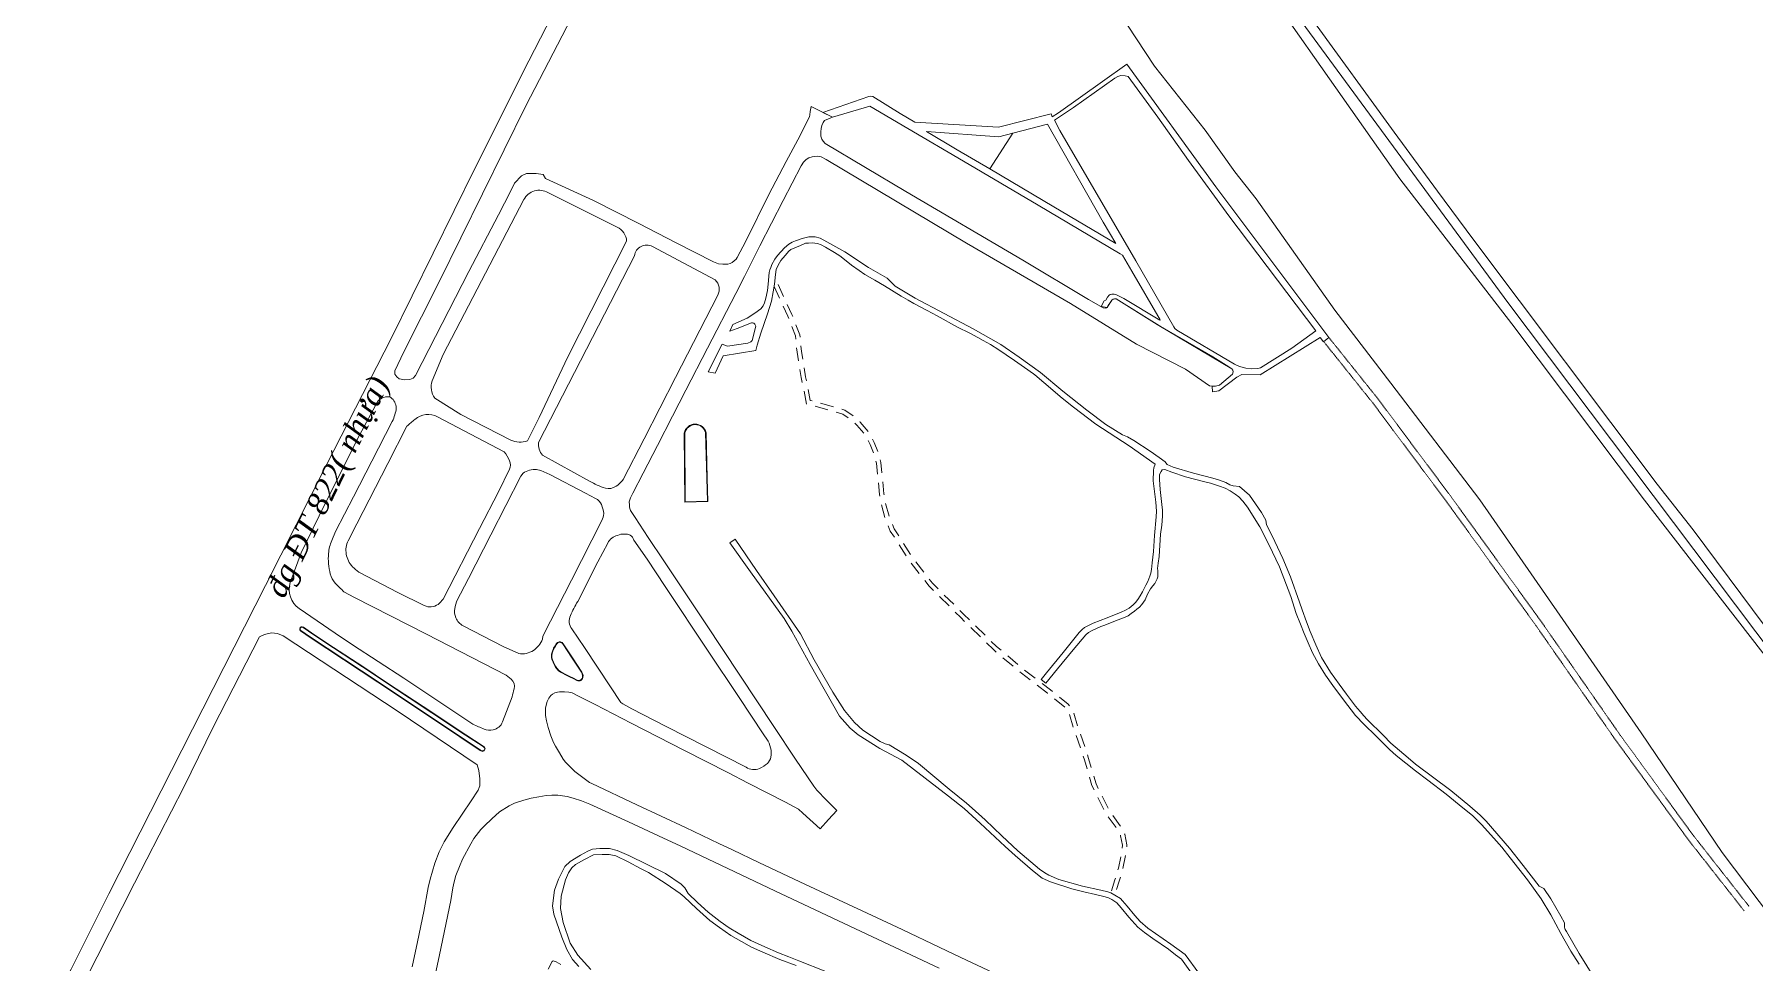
# Model space of a CAD drawing. Header units: metres. Extents: x 556238 to 587446, y 1177111 to 1219372.
# Drawn here: x 566529 to 567310, y 1213870 to 1214291 of the extents above; entities that cross this region are included whole.
import ezdxf

# ---------------------------------------------------------------- set-up
doc = ezdxf.new("R2010")
doc.units = ezdxf.units.M
doc.header["$MEASUREMENT"] = 0
doc.linetypes.add('Xr_Nen GT$0$HIDDEN', pattern=[0.375, 0.25, -0.125])
doc.linetypes.add('Xr_Nen GT$0$MON', pattern=[10, 6, -4])
for name, color, linetype, lineweight in [('Xr_Nen GT$0$BON HOA', 250, 'Continuous', 0), ('Xr_Nen GT$0$DUONG BT-NEN BT', 38, 'Continuous', 0), ('Xr_Nen GT$0$DUONG NHUA', 38, 'Continuous', 0), ('Xr_Nen GT$0$DUONG_DA', 38, 'Xr_Nen GT$0$MON', 0), ('Xr_Nen GT$1$SONG_HO', 250, 'Continuous', 0)]:
    doc.layers.add(name, color=color, linetype=linetype, lineweight=lineweight)
doc.styles.add('Xr_Nen GT$0$ROMANC', font='romanc.shx')
doc.linetypes.add('Xr_Nen GT$0$TAL_N_T', pattern='A,2,[130,ltypeshp.shx,S=1,R=0,X=0,Y=1],4,[130,ltypeshp.shx,S=2,R=0,X=0,Y=2],2', length=8)

msp = doc.modelspace()

# ---------------------------------------------------------------- linework, layer by layer
at = {"layer": 'Xr_Nen GT$0$BON HOA', "flags": 128}
msp.add_lwpolyline([(566731.27419, 1213966.04346), (566722.04049, 1213972.26405), (566684.74988, 1213997.03088), (566654.00482, 1214017.35494), (566649.65297, 1214020.35285, -1.063512219), (566650.91036, 1214021.95714), (566655.71602, 1214018.74856), (566664.64519, 1214012.82789), (566677.88268, 1214004.22759), (566689.15881, 1213996.63803), (566709.30175, 1213983.33672), (566724.62676, 1213973.12808), (566732.64718, 1213967.97895, -1.318524999), (566731.27419, 1213966.04346, 6.732129221)], format="xyb", dxfattribs=at)
for points in [[(566731.4119, 1213966.19185), (566722.15168, 1213972.43029), (566684.86035, 1213997.19761), (566654.11671, 1214017.52072), (566649.76643, 1214020.51756, -1.072006304), (566650.78722, 1214021.79888), (566655.60523, 1214018.58205), (566664.53545, 1214012.66069), (566677.77236, 1214004.06076), (566689.04787, 1213996.47162), (566709.19121, 1213983.17004), (566724.51729, 1213972.96069), (566732.55916, 1213967.79779, -1.352524302)], [(566770.57068, 1214000.09149), (566767.70099, 1214001.62869, -0.119057214), (566765.89632, 1214003.23973, -0.059530458), (566763.88501, 1214007.04618, -0.10676349), (566763.57305, 1214009.04971, -0.064292538), (566763.87017, 1214010.62288, -0.093414086), (566766.34242, 1214015.1337, -0.373281994), (566768.9227, 1214014.50779), (566773.21818, 1214008.05495), (566777.41362, 1214001.61577, -0.246804977), (566777.69761, 1213998.58812, -0.24186076), (566776.67711, 1213997.71845, -0.126326654), (566775.19139, 1213997.7484), (566773.45051, 1213998.66307), (566771.85976, 1213999.4578)], [(566770.66205, 1214000.26943), (566767.79543, 1214001.80499, -0.119057214), (566766.06082, 1214003.35349, -0.059530458), (566764.07168, 1214007.11798, -0.10676349), (566763.77271, 1214009.03806, -0.064292538), (566764.06032, 1214010.5609, -0.092636473), (566766.47023, 1214014.9741, -0.366530291), (566768.75798, 1214014.39432), (566773.05115, 1214007.94495), (566777.24605, 1214001.50659, -0.246804977), (566777.51266, 1213998.66424, -0.241860759), (566776.63129, 1213997.91313, -0.124418905), (566775.26522, 1213997.93553), (566773.54172, 1213998.84107), (566771.94857, 1213999.637)]]:
    msp.add_lwpolyline(points, format="xyb", close=True, dxfattribs=at)
at = {"layer": 'Xr_Nen GT$0$DUONG BT-NEN BT', "flags": 128}
for points in [[(566886.8798, 1214255.89266), (566907.71497, 1214263.06931), (566908.59213, 1214263.17317), (566909.55651, 1214263.09265), (566922.02863, 1214255.33646), (566928.70279, 1214251.46109), (566966.69777, 1214249.16146), (566990.56131, 1214255.29406), (566991.10021, 1214253.92448), (566993.95945, 1214255.62703), (567013.94411, 1214269.94253), (567025.00793, 1214277.82902), (567065.43957, 1214222.07237), (567116.7567, 1214153.60202), (567114.2551, 1214151.6937), (567112.85553, 1214153.62886), (567085.47173, 1214136.68388), (567077.17992, 1214136.73794), (567074.97879, 1214135.56362), (567066.74416, 1214129.34506), (567063.83646, 1214128.99187), (567063.78956, 1214131.57152), (567065.31842, 1214131.4327), (567066.99035, 1214131.98971), (567072.93467, 1214136.93905), (567073.24386, 1214138.0523), (567073.14112, 1214138.72484), (567072.65359, 1214139.37832), (567038.72502, 1214159.53357), (567020.15982, 1214171.17208), (567019.29429, 1214171.17208), (567018.7835, 1214170.97565), (567018.11473, 1214170.50382), (567017.47818, 1214169.63498), (567015.97863, 1214167.30764), (567013.29326, 1214167.62645), (567014.65941, 1214170.27549), (567015.48616, 1214170.55089), (567016.17529, 1214171.87341), (567016.91966, 1214172.81006), (567017.41591, 1214173.14069), (567018.10504, 1214173.33323), (567019.20803, 1214173.33323), (567019.98051, 1214173.19554), (567023.59188, 1214171.26738), (567039.88763, 1214161.42278), (567040.09311, 1214161.63944), (567027.29339, 1214183.68856), (567022.97544, 1214191.03205), (567021.97325, 1214191.59218), (566984.6325, 1214213.70237), (566950.83624, 1214233.68526), (566925.55665, 1214248.55349), (566908.15888, 1214258.77229), (566891.23991, 1214253.6627)], [(566992.15667, 1214252.28027), (567000.80225, 1214258.07641), (567019.5647, 1214271.4782), (567020.90613, 1214272.2511), (567022.24755, 1214272.57706), (567024.21703, 1214272.55295), (567025.64375, 1214272.22698), (567039.07056, 1214253.7366), (567052.96552, 1214234.05867), (567071.25499, 1214208.90824), (567110.82207, 1214156.70644), (567099.92302, 1214148.79193), (567085.69659, 1214139.8871), (567084.49765, 1214139.48801), (567081.59963, 1214139.38804), (567078.9827, 1214139.70739), (567076.14478, 1214140.38654), (567073.94655, 1214141.50446), (567047.69676, 1214156.9546), (567046.76823, 1214157.69094), (567046.2555, 1214158.52296), (567029.10101, 1214188.40412), (566994.48865, 1214247.7238)], [(566933.89207, 1214247.16018), (566966.8102, 1214244.84499), (566973.16451, 1214246.46119), (566962.79176, 1214230.1938), (566947.9518, 1214238.9096)], [(566973.16451, 1214246.46119), (566988.87775, 1214250.56333), (567014.24457, 1214206.00959), (567019.93786, 1214196.34741), (566991.81163, 1214212.96915), (566962.79176, 1214230.1938)]]:
    msp.add_lwpolyline(points, close=True, dxfattribs=at)
for points in [[(567230.37737, 1213868.95479), (567226.70095, 1213874.80389), (567222.14175, 1213882.84487), (567217.64163, 1213891.31268), (567213.18432, 1213898.58073), (567206.92477, 1213907.24483), (567199.08331, 1213917.20302), (567195.27132, 1213922.04298), (567191.73062, 1213926.22605), (567186.11553, 1213932.35335), (567184.84259, 1213933.65647), (567181.92537, 1213936.41546), (567177.64973, 1213939.95333), (567169.98494, 1213946.10624), (567161.62859, 1213952.54946), (567156.12824, 1213956.73254), (567151.71232, 1213960.18827), (567147.31937, 1213963.79792), (567144.34222, 1213966.43749), (567141.19539, 1213969.43122), (567138.05056, 1213972.64333), (567132.80465, 1213977.83496), (567128.89106, 1213981.95483), (567123.42124, 1213988.93786), (567118.48501, 1213995.48275), (567115.28181, 1214000.22515), (567112.0094, 1214005.37208), (567109.33764, 1214010.33859), (567107.32276, 1214014.84243), (567105.52423, 1214019.20417), (567103.82473, 1214023.33748), (567101.94385, 1214028.26523), (567099.48416, 1214035.88393), (567094.3156, 1214049.46094), (567089.52892, 1214059.64433), (567085.34404, 1214067.65566), (567079.77234, 1214076.56352), (567077.71379, 1214079.25058), (567075.90255, 1214081.23906), (567074.13598, 1214082.4679), (567071.83298, 1214083.94248), (567069.61917, 1214085.10423), (567067.00306, 1214086.13202), (567063.01212, 1214087.39821), (567059.72501, 1214088.26958), (567055.70025, 1214089.27498), (567051.67534, 1214090.28037), (567045.47815, 1214092.42058), (567042.16592, 1214093.72473), (567041.07436, 1214093.44102), (567040.55262, 1214092.7837), (567039.87205, 1214091.40101), (567039.7586, 1214089.1797), (567040.05343, 1214084.60105), (567040.90068, 1214077.69136), (567041.10561, 1214075.14223), (567041.10561, 1214072.47932), (567040.86772, 1214068.31702), (567040.25023, 1214064.24903), (567039.60077, 1214054.10881), (567039.21032, 1214051.14847), (567038.94617, 1214048.71906), (567038.975, 1214047.76651), (567039.105, 1214047.04482), (567039.105, 1214045.94789), (567038.975, 1214044.85096), (567038.76179, 1214044.01277), (567038.15258, 1214042.76639), (567037.64497, 1214041.9114), (567036.77474, 1214040.79545), (567035.69802, 1214039.49512), (567034.36999, 1214036.95759), (567033.32152, 1214034.37344), (567031.80711, 1214032.27824), (567030.66546, 1214031.11421), (567029.52366, 1214030.18295), (567028.42867, 1214029.2285), (567026.97948, 1214028.21047), (567025.55812, 1214027.22945), (567023.49187, 1214026.24842), (567020.95668, 1214025.41375), (567017.49018, 1214023.96471), (567014.98325, 1214022.97935), (567013.11222, 1214022.27938), (567008.88696, 1214020.38706), (567007.51454, 1214019.59945), (567006.32751, 1214018.51529), (567000.62422, 1214011.73463), (566993.45506, 1214003.02583), (566988.14251, 1213996.54613), (566985.99762, 1213998.20379), (566988.45004, 1214001.23004), (566996.09927, 1214010.53795), (567003.34978, 1214019.58271), (567004.61188, 1214020.90455), (567005.75226, 1214021.86179), (567006.65302, 1214022.38038), (567009.71637, 1214023.80051), (567016.03529, 1214026.30494), (567022.41785, 1214028.81898), (567024.34069, 1214029.76514), (567025.96412, 1214030.66308), (567027.79548, 1214032.18428), (567028.84338, 1214033.22161), (567029.97775, 1214034.52598), (567031.00439, 1214036.18884), (567032.10865, 1214038.11581), (567033.57925, 1214041.0964), (567034.4382, 1214042.7349), (567035.36993, 1214045.13877), (567035.8246, 1214046.59596), (567036.12257, 1214048.14718), (567036.53028, 1214051.22011), (567037.04874, 1214056.42239), (567037.55663, 1214063.60632), (567038.35222, 1214072.18498), (567038.36706, 1214074.68691), (567038.07623, 1214078.75423), (567037.60815, 1214083.67545), (567036.97995, 1214088.43892), (567037.11781, 1214093.16363), (567037.26365, 1214094.36186), (567037.87944, 1214096.04594), (567026.0105, 1214104.40733), (567010.86758, 1214114.29982), (567000.66475, 1214122.0314), (566995.63376, 1214125.99046), (566987.28855, 1214133.20338), (566983.13621, 1214136.59187), (566982.54426, 1214137.11054), (566978.47454, 1214139.98191), (566973.9533, 1214143.13331), (566970.18184, 1214145.73257), (566966.76901, 1214148.01768), (566963.0689, 1214150.37038), (566959.75011, 1214152.24303), (566957.30169, 1214153.64341), (566953.6374, 1214155.54997), (566947.99748, 1214158.33385), (566938.78675, 1214163.50155), (566934.31046, 1214165.87334), (566928.20646, 1214169.09227), (566925.5758, 1214170.56627), (566922.47678, 1214172.41345), (566914.93957, 1214177.12782), (566910.46242, 1214179.68774), (566906.02452, 1214182.2658), (566903.31323, 1214184.05029), (566899.82976, 1214186.50128), (566896.67337, 1214188.97929), (566894.61254, 1214190.69889), (566892.17439, 1214192.26494), (566888.15162, 1214194.70103), (566886.10364, 1214195.6632), (566884.38987, 1214196.29218), (566882.09928, 1214196.67659), (566880.29818, 1214196.53684), (566879.05663, 1214196.397), (566876.67856, 1214195.38368), (566874.16049, 1214194.38775), (566872.34198, 1214193.60153), (566871.38028, 1214192.81532), (566869.70547, 1214190.82705), (566867.80918, 1214188.63407), (566866.52739, 1214186.49372), (566865.7121, 1214184.44344), (566865.34192, 1214182.17096), (566864.84273, 1214177.76775), (566864.24094, 1214174.35386), (566863.48345, 1214170.10031), (566861.69562, 1214164.37233), (566858.71019, 1214155.63747), (566857.02881, 1214150.14217), (566856.44885, 1214147.69133), (566841.54683, 1214145.34214), (566837.91907, 1214137.40239), (566834.72329, 1214138.06404), (566841.14368, 1214150.52034), (566843.59096, 1214149.6285), (566852.86163, 1214151.00935), (566854.12844, 1214151.61346), (566854.73309, 1214152.21756), (566856.3775, 1214158.7841), (566855.95794, 1214159.60005), (566855.47017, 1214160.11005), (566854.90305, 1214160.32541), (566854.44939, 1214160.23476), (566847.93881, 1214157.62808), (566844.64799, 1214156.48902), (566846.01641, 1214159.55578), (566852.54568, 1214162.46819), (566855.96008, 1214164.64223), (566858.77198, 1214166.69553), (566859.71042, 1214167.98492), (566860.41439, 1214169.30367), (566860.94227, 1214171.44292), (566861.67735, 1214174.95011), (566862.07422, 1214177.86823), (566862.55414, 1214183.16718), (566862.83199, 1214184.42567), (566863.18391, 1214185.40663), (566863.75816, 1214186.70211), (566865.13186, 1214189.22783), (566866.31718, 1214190.79703), (566869.3821, 1214194.30539), (566871.44835, 1214196.04812), (566873.00428, 1214196.87801), (566874.41965, 1214197.46244), (566877.47672, 1214198.62037), (566880.50924, 1214199.281), (566883.32927, 1214199.3409), (566885.6093, 1214198.74141), (566888.66936, 1214197.09272), (566896.9241, 1214192.45953), (566907.55805, 1214185.44641), (566916.11619, 1214180.53466), (566919.78461, 1214177.00678), (566928.87775, 1214171.52506), (566955.18063, 1214157.55218), (566967.75254, 1214150.47212), (566976.03811, 1214144.72182), (566985.81881, 1214137.75531), (566995.84411, 1214129.19265), (567006.74906, 1214120.53957), (567015.497, 1214114.16285), (567022.99453, 1214109.38212), (567025.30781, 1214108.41387), (567028.12114, 1214106.78976), (567035.56088, 1214102.01094), (567039.68082, 1214099.11234), (567042.41166, 1214097.19917), (567042.72562, 1214096.60329), (567043.2906, 1214095.94472), (567046.02144, 1214094.78429), (567055.18079, 1214092.00505), (567063.97439, 1214089.70614), (567067.00021, 1214088.82436), (567069.86833, 1214087.75363), (567071.82242, 1214086.74588), (567073.24078, 1214086.17899), (567076.07737, 1214085.95857), (567080.62786, 1214081.93022), (567086.14177, 1214074.07356), (567088.11198, 1214070.70774), (567088.36629, 1214068.48511), (567090.94029, 1214063.46818), (567095.88038, 1214053.25315), (567099.3453, 1214044.9281), (567103.46654, 1214033.36372), (567104.57266, 1214029.96774), (567106.56328, 1214024.40674), (567108.27975, 1214020.02827), (567110.84434, 1214014.04058), (567113.41763, 1214008.30834), (567117.54586, 1214001.52027), (567121.37497, 1213996.14484), (567124.72787, 1213991.58939), (567128.80643, 1213986.13189), (567130.88753, 1213983.68274), (567132.55377, 1213981.73008), (567134.07603, 1213980.10633), (567141.57228, 1213972.7684), (567144.95971, 1213969.3424), (567152.71869, 1213962.62671), (567156.16178, 1213959.74609), (567172.09044, 1213947.7556), (567180.71964, 1213940.76465), (567185.46764, 1213936.68837), (567188.24886, 1213933.90934), (567198.8213, 1213921.69505), (567204.97639, 1213913.80674), (567212.24945, 1213904.34278), (567213.49856, 1213903.75042), (567214.36651, 1213903.28504), (567217.52119, 1213898.56759), (567222.11407, 1213890.7248), (567223.7532, 1213887.73342), (567223.7532, 1213886.62225), (567223.80685, 1213885.69847), (567223.86051, 1213885.20315), (567224.12837, 1213884.70776), (567224.62414, 1213883.79741), (567230.42731, 1213873.77595), (567240.09157, 1213858.24628)], [(567055.08261, 1213863.84052), (567049.83043, 1213871.19313), (567047.13484, 1213873.23578), (567043.82418, 1213875.69412), (567036.8167, 1213880.63625), (567033.03054, 1213883.29174), (567029.95421, 1213885.80175), (567025.85067, 1213890.25862), (567022.37832, 1213894.48816), (567020.49502, 1213896.7729), (567018.14878, 1213898.33014), (567016.61882, 1213899.09448), (567015.06559, 1213899.59252), (567010.78439, 1213900.54176), (567005.40733, 1213901.75122), (566999.91583, 1213903.1919), (566990.34433, 1213906.28656), (566986.56445, 1213908.0549), (566982.06819, 1213911.46175), (566974.17335, 1213918.33342), (566969.70663, 1213922.43473), (566958.41437, 1213933.00304), (566951.13532, 1213939.69179), (566943.88324, 1213945.298), (566922.80957, 1213961.55965), (566912.73146, 1213966.96151), (566902.94305, 1213973.15171), (566899.26478, 1213976.20931), (566894.50465, 1213981.55229), (566881.16954, 1214005.03678), (566872.78694, 1214020.23218), (566869.37068, 1214025.90812), (566854.01641, 1214047.09187), (566844.59604, 1214060.37843), (566847.04561, 1214061.99953), (566856.71657, 1214047.75925), (566864.80834, 1214036.25256), (566876.77617, 1214019.05098), (566882.94996, 1214007.22602), (566891.38493, 1213992.42691), (566896.70405, 1213984.14282), (566901.1909, 1213978.69641), (566905.04655, 1213975.23327), (566912.86275, 1213970.15695), (566915.12808, 1213968.9635), (566917.04321, 1213968.552), (566924.77664, 1213963.92711), (566930.30739, 1213960.12221), (566944.26313, 1213948.41175), (566952.07362, 1213942.11724), (566954.75408, 1213939.81805), (566960.54242, 1213934.46485), (566968.16682, 1213927.2211), (566975.48455, 1213920.41732), (566985.27338, 1213912.13867), (566987.73779, 1213910.39007), (566989.56444, 1213909.40632), (566994.00933, 1213907.40235), (567004.87475, 1213904.38388), (567013.21397, 1213902.59124), (567016.33483, 1213901.85406), (567017.67927, 1213901.36057), (567019.58626, 1213900.27766), (567022.06951, 1213898.81085), (567023.06517, 1213897.75539), (567025.04894, 1213895.25023), (567028.59778, 1213891.064), (567030.97699, 1213888.34119), (567034.56721, 1213885.34056), (567044.95656, 1213878.00799), (567051.51665, 1213873.3475), (567057.64363, 1213864.83755)], [(566775.97428, 1213867.87907), (566773.22717, 1213871.08853), (566770.56455, 1213875.56485), (566768.28224, 1213881.13913), (566764.65049, 1213891.57701), (566764.09878, 1213895.39336), (566765.03237, 1213902.5171), (566766.7714, 1213907.49227), (566769.63881, 1213913.3446), (566772.07282, 1213915.58955), (566776.75318, 1213918.50555), (566780.11763, 1213920.22009), (566782.30462, 1213921.1446), (566785.56833, 1213921.53121), (566789.94215, 1213921.54802), (566793.3938, 1213920.56802), (566798.69679, 1213918.22442), (566815.40677, 1213910.05138), (566822.45264, 1213905.31808), (566824.19709, 1213903.66057), (566825.63158, 1213901.03393), (566829.91721, 1213896.97145), (566834.82975, 1213892.62175), (566840.18126, 1213888.34956), (566844.29151, 1213885.45544), (566848.3725, 1213882.94227), (566854.23647, 1213879.6859), (566860.56737, 1213876.75706), (566866.75843, 1213874.1128), (566871.42908, 1213872.29498), (566875.9773, 1213870.4947), (566888.23354, 1213865.64432)], [(566781.51659, 1213866.47972), (566775.63849, 1213872.97777), (566772.13675, 1213878.41369), (566768.88503, 1213887.7859), (566767.75265, 1213894.28733), (566767.94217, 1213899.84253), (566769.90082, 1213907.22846), (566771.32147, 1213910.35909), (566772.82845, 1213912.73653), (566774.45431, 1213914.16289), (566778.61821, 1213916.42142), (566782.73559, 1213918.63195), (566786.64334, 1213918.75629), (566789.75463, 1213918.78118), (566792.81627, 1213918.0848), (566798.39168, 1213915.34916), (566804.06671, 1213912.36475), (566807.7123, 1213910.51977), (566815.75883, 1213905.38913), (566822.09916, 1213901.10322), (566823.82605, 1213899.49563), (566829.40875, 1213894.14361), (566835.56983, 1213888.74131), (566839.85689, 1213885.54499), (566845.00804, 1213881.88659), (566849.95726, 1213879.16166), (566854.45196, 1213876.71434), (566859.57799, 1213874.36795), (566867.34281, 1213871.08677), (566874.74374, 1213868.29387)]]:
    msp.add_lwpolyline(points, dxfattribs=at)
at = {"layer": 'Xr_Nen GT$0$DUONG NHUA', "flags": 128}
for points in [[(567482.42393, 1213797.47506), (567282.20611, 1214066.18579), (567265.89001, 1214087.05749), (567182.15487, 1214198.43194), (567166.07429, 1214220.09209), (567146.45891, 1214246.8276), (567108.99894, 1214298.38565), (567072.08562, 1214349.22992), (567052.22696, 1214375.41737), (567028.76469, 1214407.604), (567017.79682, 1214422.81842), (566989.53392, 1214460.65221), (566967.66798, 1214490.25565), (566947.78606, 1214515.17542), (566935.5262, 1214529.54032), (566929.75634, 1214537.20432), (566926.34657, 1214542.97946), (566925.1108, 1214546.12472), (566924.15513, 1214549.50259), (566923.15004, 1214554.43792), (566922.62568, 1214563.12026), (566921.87646, 1214577.1168), (566921.17571, 1214592.23009), (566937.97643, 1214627.06721)], [(566782.13601, 1214335.37808), (566753.37202, 1214279.22623), (566728.8872, 1214230.6349), (566690.77591, 1214153.0979), (566661.59418, 1214096.03623), (566633.74999, 1214040.9809), (566562.49473, 1213900.93267), (566545.42165, 1213866.59422), (566490.10061, 1213757.65282)], [(566966.62023, 1213863.95152), (566952.13017, 1213870.71698), (566940.00891, 1213876.489), (566922.94844, 1213884.69718), (566904.66575, 1213893.19009), (566879.04111, 1213905.13011), (566857.76059, 1213915.1622), (566845.86516, 1213920.80081), (566839.55641, 1213923.73252), (566824.4945, 1213930.96826), (566802.42792, 1213941.26797), (566781.86947, 1213950.94492), (566780.91284, 1213951.45993), (566779.10522, 1213952.7735), (566774.18053, 1213956.49912), (566769.98956, 1213960.72107), (566768.96992, 1213962.10115), (566767.31738, 1213964.91423), (566765.47389, 1213967.92374), (566764.5822, 1213969.6823), (566763.28633, 1213972.72371), (566762.07866, 1213976.4466), (566761.29261, 1213979.44795), (566760.93981, 1213981.86115), (566760.88069, 1213985.15695), (566761.28098, 1213987.19402), (566761.61924, 1213988.33061), (566762.33163, 1213989.71731), (566763.25725, 1213990.92936), (566764.05202, 1213991.65441), (566765.09492, 1213992.19548), (566766.26479, 1213992.5405), (566767.18265, 1213992.67392), (566769.52917, 1213992.70504), (566771.4405, 1213992.51288), (566772.99322, 1213992.15892), (566776.14517, 1213990.53688), (566783.41831, 1213986.88051), (566799.80226, 1213978.45022), (566824.04671, 1213966.02359), (566843.66597, 1213955.94016), (566852.94833, 1213951.14602), (566869.89541, 1213942.48896), (566875.84748, 1213939.37949), (566877.82666, 1213937.55752), (566885.69007, 1213930.44314), (566889.51855, 1213934.62425), (566893.16287, 1213938.80458), (566888.5183, 1213943.40928), (566884.21005, 1213947.9218), (566882.71742, 1213949.78305), (566874.46439, 1213962.1206), (566864.6189, 1213976.93827), (566833.72162, 1214023.54192), (566814.63738, 1214052.14725), (566807.58425, 1214062.71768), (566801.5527, 1214071.86835), (566799.52118, 1214074.96188), (566799.15384, 1214075.96661), (566799.04335, 1214076.72472), (566798.97454, 1214077.53768), (566798.96097, 1214078.94344), (566799.14028, 1214079.81164), (566799.43008, 1214080.74868), (566800.60576, 1214082.88494), (566805.21641, 1214091.98037), (566811.74906, 1214104.54509), (566818.61609, 1214117.82669), (566824.71064, 1214129.71225), (566834.44757, 1214148.73864), (566847.28219, 1214173.67553), (566851.22988, 1214181.37727), (566858.28591, 1214195.27928), (566868.82053, 1214215.87636), (566877.03189, 1214231.58128), (566878.068, 1214233.33246), (566879.36775, 1214234.51417), (566880.49303, 1214235.24389), (566882.02636, 1214235.74022), (566883.06247, 1214235.87286), (566884.54346, 1214235.9316), (566885.4526, 1214235.90242), (566886.18535, 1214235.7266), (566888.40005, 1214234.46632), (566952.16118, 1214196.49833), (566999.37844, 1214169.01365), (567029.32878, 1214150.65708), (567051.57273, 1214139.16594), (567062.5939, 1214131.68008), (567065.31842, 1214131.4327), (567066.99035, 1214131.98971), (567072.93467, 1214136.93905), (567073.24386, 1214138.0523), (567073.14112, 1214138.72484), (567072.65359, 1214139.37832), (567071.31508, 1214140.3212), (567063.96537, 1214144.88233), (567041.01776, 1214158.09625), (567020.15982, 1214171.17208), (567019.29429, 1214171.17208), (567018.7835, 1214170.97565), (567018.11473, 1214170.50382), (567017.64174, 1214169.87484), (567016.46218, 1214168.14507), (567015.87192, 1214167.12284), (567015.40378, 1214166.96141), (567014.16703, 1214167.13451), (567007.53456, 1214170.86868), (566977.76838, 1214188.76626), (566924.64363, 1214219.87348), (566887.93966, 1214241.75963), (566886.98012, 1214242.81959), (566886.47515, 1214243.67767), (566886.02058, 1214245.1165), (566885.96921, 1214247.0851), (566886.09812, 1214248.56399), (566886.3569, 1214249.88651), (566887.02374, 1214251.27866), (566887.70026, 1214252.14608), (566889.47493, 1214252.94737), (566891.23991, 1214253.6627), (566881.54756, 1214258.61981), (566881.18991, 1214256.21788), (566881.0106, 1214254.81251), (566880.83226, 1214253.79067), (566875.43944, 1214243.3556), (566870.16001, 1214233.56429), (566862.40322, 1214218.52957), (566851.87636, 1214197.4136), (566848.00136, 1214189.94836), (566847.46149, 1214189.16341), (566846.59306, 1214188.37767), (566845.64321, 1214187.72303), (566844.82421, 1214187.24809), (566843.67663, 1214186.91279), (566841.39021, 1214186.92913), (566839.41587, 1214187.14306), (566837.12945, 1214187.91557), (566820.27251, 1214196.60258), (566803.30799, 1214205.33782), (566782.62742, 1214215.9207), (566760.82932, 1214225.85983), (566759.82131, 1214227.58766), (566756.62865, 1214228.05482), (566752.24577, 1214228.09761), (566749.96904, 1214227.02442), (566746.78995, 1214223.67573), (566744.94161, 1214219.98395), (566739.60888, 1214209.30616), (566726.05316, 1214183.5567), (566701.8533, 1214136.2774), (566700.83851, 1214135.18204), (566699.19371, 1214134.5519), (566696.94606, 1214134.3329), (566694.39697, 1214134.88058), (566693.38218, 1214135.75734), (566692.50502, 1214136.98961), (566692.43136, 1214138.51284), (566696.51572, 1214147.11895), (566712.51004, 1214178.87304), (566751.98698, 1214258.89287), (566774.70876, 1214302.56364)], [(567099.1864, 1214304.11721), (567197.99314, 1214169.4707), (567404.88996, 1213894.8767)], [(566551.65092, 1213861.27575), (566574.11198, 1213905.70346), (566596.61762, 1213949.32289), (566609.91553, 1213976.54385), (566630.95568, 1214017.64582), (566633.20528, 1214018.75868), (566636.36401, 1214019.38999), (566639.12827, 1214019.17294), (566641.77429, 1214018.06825), (566693.57021, 1213983.95696), (566729.79344, 1213959.41799), (566730.56301, 1213956.85542), (566731.01177, 1213953.13408), (566731.07671, 1213949.9577), (566730.72972, 1213949.11868), (566730.27224, 1213947.96342), (566727.17263, 1213943.06465), (566718.94091, 1213931.01999), (566714.79259, 1213924.56454), (566712.55462, 1213919.94934), (566710.60452, 1213914.8413), (566708.46736, 1213907.60789), (566707.62509, 1213903.72902), (566705.56837, 1213892.83224), (566702.7353, 1213879.09514), (566700.30155, 1213867.75454)], [(566709.10511, 1213856.23578), (566712.53136, 1213872.34135), (566714.26435, 1213880.41494), (566717.8166, 1213897.86092), (566718.86725, 1213903.631), (566719.38191, 1213906.39895), (566720.21546, 1213909.2696), (566721.81663, 1213913.34529), (566723.24238, 1213916.63176), (566726.91287, 1213923.56643), (566728.35703, 1213925.99481), (566731.49251, 1213930.1129), (566733.15184, 1213931.77889), (566736.54125, 1213934.98872), (566740.06442, 1213938.06591), (566744.39012, 1213940.88288), (566746.87136, 1213942.12216), (566750.99546, 1213943.50069), (566754.41007, 1213944.32221), (566757.79852, 1213944.96246), (566761.14238, 1213945.54943), (566763.81456, 1213945.66145), (566766.52939, 1213945.64745), (566770.68547, 1213945.10211), (566773.48268, 1213944.32104), (566777.22005, 1213943.15567), (566781.04175, 1213941.55503), (566798.5723, 1213933.63119), (566812.20557, 1213927.22631), (566822.40677, 1213922.49052), (566865.14034, 1213902.19684), (566906.85041, 1213882.63444), (566939.72008, 1213867.1773)], [(566767.80393, 1213868.74565), (566765.77435, 1213869.96237), (566764.82063, 1213870.36807), (566764.31372, 1213870.44898), (566763.90761, 1213870.10434), (566762.04086, 1213866.61639)]]:
    msp.add_lwpolyline(points, dxfattribs=at)
for points in [[(566714.45238, 1214145.9209), (566751.08947, 1214216.2914, -0.430330562), (566762.01663, 1214219.41021), (566793.49739, 1214203.74924, -0.266747975), (566797.75233, 1214197.3642), (566771.10709, 1214144.88428), (566758.04079, 1214117.33112), (566752.68774, 1214106.68679, -0.199213704), (566745.13352, 1214107.04621), (566722.4951, 1214118.57314), (566710.56672, 1214126.1045, -0.243553173), (566709.41139, 1214133.90736)], [(566665.31905, 1214019.26135), (566648.98011, 1214030.51936, -0.329016784), (566644.91881, 1214042.30894), (566649.97064, 1214055.79069), (566660.81251, 1214078.14682), (566676.3513, 1214109.20229), (566684.71349, 1214124.71824, -0.288083187), (566690.63298, 1214126.42779, -0.212671494), (566693.09096, 1214121.57477, -0.085707467), (566691.28558, 1214115.5241), (566681.95169, 1214097.45983), (566673.67098, 1214081.16448), (566665.51271, 1214065.44212), (566663.78238, 1214061.34838, 0.077928312), (566662.3282, 1214055.51623, 0.087978056), (566663.13478, 1214046.23533, 0.115838478), (566665.37028, 1214042.07273, 0.033948262), (566669.3481, 1214038.14209), (566674.18529, 1214035.56873), (566706.8519, 1214018.81206), (566743.06778, 1214000.23778), (566745.299, 1213998.40058, -0.302084567), (566746.63588, 1213994.00434, 0.028024745), (566745.76794, 1213990.38705), (566741.37185, 1213979.01292, -0.25379189), (566737.13131, 1213975.40555, -0.147818619), (566733.00908, 1213975.75971, -0.009557866), (566727.92829, 1213977.89786), (566696.57615, 1213998.79585), (566673.21945, 1214014.00755)], [(566739.55077, 1214083.51), (566744.52995, 1214093.76957, 0.226522559), (566744.55407, 1214097.59217, 0.048088159), (566742.13362, 1214101.67329), (566711.84037, 1214117.59905, 0.307698293), (566701.57974, 1214116.43466, 0.00082525), (566697.95256, 1214113.30653), (566689.23759, 1214096.3833), (566675.10932, 1214068.93756), (566671.27778, 1214061.30793, 0.15961027), (566670.36817, 1214055.24215, 0.148354368), (566673.23929, 1214049.47996, 0.04907492), (566676.06959, 1214047.01803), (566693.75041, 1214037.81471), (566705.84097, 1214031.85492, 0.278372136), (566712.06442, 1214032.38533, 0.088147704), (566714.36499, 1214034.77246), (566730.89873, 1214066.83912)], [(566741.67553, 1214013.21913), (566723.50551, 1214022.66959, -0.172004625), (566720.14034, 1214026.27815, -0.152233277), (566719.69153, 1214030.42966, -0.017293423), (566720.44973, 1214033.68192), (566725.94209, 1214044.16721), (566736.02519, 1214064.00563), (566749.75631, 1214090.58235), (566750.70003, 1214091.99682, -0.159654093), (566756.83414, 1214093.64692), (566758.81877, 1214093.21707), (566762.84353, 1214091.37275), (566779.06032, 1214082.90648), (566783.67332, 1214080.52478, -0.175219079), (566786.29542, 1214077.69473, -0.065977131), (566787.40425, 1214073.66624, -0.105877796), (566786.40873, 1214070.41971), (566772.64479, 1214043.41145), (566763.12524, 1214024.69705), (566759.61622, 1214017.98106), (566759.55799, 1214016.55632, -0.162554155), (566755.37297, 1214011.42311, -0.185894619), (566748.7224, 1214010.0253)], [(566795.1745, 1213987.85972), (566790.37926, 1213994.89009), (566778.53573, 1214012.78437), (566772.77693, 1214021.23604, -0.257499242), (566772.20325, 1214027.31643, -0.033332632), (566775.50421, 1214033.70966), (566784.68525, 1214051.71243), (566789.16169, 1214060.25328, -0.211337554), (566793.60428, 1214063.69819, -0.155850575), (566796.65009, 1214064.26768, -0.377315377), (566801.05474, 1214061.58708), (566807.01361, 1214052.84144), (566815.18814, 1214040.57047), (566834.84716, 1214011.1237), (566848.51692, 1213990.49282), (566860.07304, 1213973.09571), (566861.40407, 1213971.19597, -0.197449085), (566863.2554, 1213962.96612, -0.167764854), (566861.69918, 1213960.12456, -0.083743905), (566858.10411, 1213957.81912, -0.250663551), (566852.02009, 1213958.35643), (566833.86249, 1213967.64181), (566815.66778, 1213976.96403), (566800.04066, 1213984.98461), (566795.96324, 1213987.161)]]:
    msp.add_lwpolyline(points, format="xyb", close=True, dxfattribs=at)
msp.add_lwpolyline([(566805.75531, 1214107.61567), (566819.99434, 1214135.3952), (566839.14546, 1214172.86724, 0.329004862), (566838.00079, 1214179.81747), (566809.44228, 1214194.91559, 0.518926797), (566801.30845, 1214190.77338), (566757.7045, 1214105.89056, 0.189934588), (566759.53442, 1214100.1022), (566780.92544, 1214088.37145, 0.062422245), (566788.09293, 1214085.22813, 0.228353373), (566792.91585, 1214086.00842, 0.062849033), (566795.80998, 1214088.62429), (566796.21706, 1214089.13385), (566805.77184, 1214107.64793)], format="xyb", dxfattribs=at)
at = {"layer": 'Xr_Nen GT$0$DUONG_DA', "flags": 128}
for points in [[(566864.71187, 1214176.8555), (566870.97185, 1214163.30314), (566874.4823, 1214154.369), (566875.15131, 1214147.0158), (566877.09155, 1214135.45112), (566879.46933, 1214123.33306), (566883.2906, 1214122.49392), (566892.10889, 1214119.97642), (566895.97225, 1214118.80161), (566899.77025, 1214116.24976), (566902.38507, 1214113.82189), (566906.0034, 1214109.57312), (566908.39246, 1214105.04857), (566910.46285, 1214099.89797), (566911.1848, 1214096.54618), (566911.94857, 1214089.50906), (566912.64327, 1214082.32381), (566913.28231, 1214078.35918), (566915.13779, 1214071.68121), (566917.52841, 1214065.70953), (566920.00452, 1214061.82792), (566926.13764, 1214052.24452), (566935.1657, 1214040.61407), (566949.56669, 1214026.36197), (566964.36753, 1214011.81149), (566977.11768, 1214001.09564), (566988.98605, 1213992.02959), (566996.90171, 1213985.63173), (566998.63746, 1213983.55068), (567000.72027, 1213976.26678), (567003.98326, 1213967.17937), (567005.69332, 1213961.75586), (567009.10929, 1213950.12335), (567015.31376, 1213937.51562), (567020.30565, 1213930.66898), (567022.1263, 1213927.28423), (567023.00324, 1213923.03457), (567022.74009, 1213920.05552), (567021.14234, 1213912.48938), (567019.51662, 1213907.17737), (567017.67927, 1213901.36057)], [(566866.52753, 1214177.69417), (566872.81198, 1214164.08885), (566876.4482, 1214154.83462), (566877.13624, 1214147.27223), (566879.05943, 1214135.8092), (566881.17937, 1214125.00519), (566883.78007, 1214124.43408), (566892.67438, 1214121.89489), (566896.8398, 1214120.62822), (566901.01601, 1214117.82226), (566903.83177, 1214115.20781), (566907.66903, 1214110.70197), (566910.20947, 1214105.89072), (566912.38212, 1214100.48574), (566913.16189, 1214096.86551), (566913.93816, 1214089.7132), (566914.62788, 1214082.57943), (566915.23911, 1214078.78734), (566917.03537, 1214072.3225), (566919.31544, 1214066.62698), (566921.68987, 1214062.90476), (566927.77322, 1214053.39913), (566936.66544, 1214041.94368), (566950.97116, 1214027.78586), (566965.71402, 1214013.29238), (566978.36879, 1214002.65669), (566990.22192, 1213993.60228), (566998.31174, 1213987.06366), (567000.44415, 1213984.50704), (567002.62499, 1213976.88032), (567005.87887, 1213967.81827), (567007.60671, 1213962.33839), (567010.97977, 1213950.85202), (567017.03181, 1213938.55402), (567022.00225, 1213931.73679), (567024.02601, 1213927.97445), (567025.02132, 1213923.15114), (567024.72176, 1213919.75985), (567023.08081, 1213911.98914), (567021.42644, 1213906.58351), (567019.58639, 1213900.75817)]]:
    msp.add_lwpolyline(points, dxfattribs=at)
at = {"layer": 'Xr_Nen GT$0$DUONG_DA', "linetype": 'Xr_Nen GT$0$HIDDEN', "flags": 128}
for points in [[(567114.41429, 1214151.72769), (567136.61062, 1214123.98824), (567170.00559, 1214079.28689), (567210.78945, 1214022.77704), (567246.62226, 1213971.27111), (567280.0327, 1213925.43805), (567305.34565, 1213893.21635)], [(567116.7567, 1214153.60202), (567138.98417, 1214125.82366), (567172.42375, 1214081.06258), (567213.23727, 1214024.51164), (567249.06602, 1213973.01155), (567282.42516, 1213927.24887), (567307.70475, 1213895.06963)]]:
    msp.add_lwpolyline(points, dxfattribs=at)
at = {"layer": 'Xr_Nen GT$1$SONG_HO', "linetype": 'Xr_Nen GT$0$TAL_N_T', "flags": 128}
for points in [[(566786.06007, 1214627.73999), (566790.05951, 1214618.87186), (566797.20762, 1214612.8649), (566801.37339, 1214608.22947), (566803.21979, 1214604.30392), (566806.45606, 1214598.48172), (566813.7767, 1214589.60061), (566827.47296, 1214573.76305), (566836.2077, 1214561.22089), (566838.76067, 1214555.91098), (566840.24651, 1214549.0152), (566842.0677, 1214543.652), (566846.90806, 1214538.81585), (566853.23426, 1214532.30322), (566864.58594, 1214516.97561), (566869.01341, 1214511.44631), (566888.57548, 1214494.30606), (566897.46627, 1214485.56732), (566906.79226, 1214472.70387), (566944.01476, 1214412.64513), (566958.85278, 1214394.20609), (566981.72189, 1214367.04426), (567012.67538, 1214314.75261), (567037.56631, 1214276.80913), (567060.543, 1214247.79343), (567073.95431, 1214228.8001), (567083.77847, 1214216.67687), (567119.48122, 1214166.09088), (567144.88487, 1214132.82251), (567185.29229, 1214079.92288), (567221.69482, 1214027.47486), (567258.57131, 1213974.01394), (567295.44586, 1213919.6012), (567350.92391, 1213846.05121), (567427.27832, 1213744.30626), (567498.22537, 1213653.23133), (567578.35785, 1213539.64866), (567641.86796, 1213458.11726), (567714.94829, 1213360.50752), (567800.98826, 1213251.20593), (567853.58962, 1213189.27), (567872.59826, 1213163.69597), (567886.92937, 1213149.87836), (567898.49623, 1213141.33643), (567911.19321, 1213135.80947), (567926.27935, 1213133.92527), (567952.93138, 1213135.68383), (568006.82764, 1213146.12007), (568054.85227, 1213153.28034), (568093.69099, 1213161.40737)], [(568059.1896, 1213206.31378), (568024.70421, 1213202.80015), (567950.4482, 1213194.36325), (567940.78493, 1213194.22711), (567936.49703, 1213193.00339), (567932.27795, 1213189.53528), (567928.39907, 1213188.37924), (567926.62925, 1213190.82746), (567924.45234, 1213198.44323), (567923.15938, 1213208.64258), (567922.18627, 1213230.44704), (567917.17339, 1213231.30434), (567911.03328, 1213231.70616), (567908.48613, 1213230.90253), (567906.98479, 1213228.49127), (567909.05023, 1213215.02957), (567910.28794, 1213204.31249), (567910.49439, 1213201.63322), (567913.17529, 1213189.8169), (567908.08778, 1213188.6488), (567904.51227, 1213199.09126), (567900.93676, 1213205.96097), (567897.70533, 1213215.51035), (567894.68035, 1213219.70118), (567891.92966, 1213221.41851), (567888.97349, 1213225.47164), (567886.56397, 1213234.25006), (567883.25016, 1213240.94162), (567878.97098, 1213251.05773), (567873.00922, 1213258.05386), (567863.65028, 1213273.84669), (567823.88644, 1213325.4413), (567812.95735, 1213338.86488), (567796.62961, 1213364.07055), (567766.45829, 1213402.24508), (567734.05191, 1213445.63657), (567718.65077, 1213466.57711), (567710.77379, 1213477.67966), (567666.33145, 1213530.02539), (567656.65655, 1213541.87944), (567615.1791, 1213600.94706), (567579.38427, 1213650.04522), (567559.24066, 1213674.70477), (567447.43551, 1213828.8884), (567405.44242, 1213885.52765), (567375.84295, 1213927.45191), (567363.6965, 1213945.34094), (567339.08761, 1213978.03013), (567295.58156, 1214034.0365), (567260.08913, 1214079.77157), (567199.91805, 1214159.88826), (567149.02254, 1214225.62216), (567064.65546, 1214345.81665), (567037.46939, 1214380.30252), (566968.57906, 1214472.92947), (566939.89551, 1214511.23276), (566929.04396, 1214525.00447), (566920.64941, 1214535.18981), (566909.70578, 1214552.78983), (566880.87781, 1214584.97957), (566837.99495, 1214633.27651)]]:
    msp.add_lwpolyline(points, dxfattribs=at)
at = {"layer": 'Xr_Nen GT$1$SONG_HO', "flags": 128}
for points in [[(566834.63268, 1214079.04065), (566824.16056, 1214078.81882), (566823.94478, 1214110.16563, -0.815826081), (566833.83081, 1214110.31397), (566834.39964, 1214089.6417)], [(566834.42833, 1214079.23636), (566824.35916, 1214079.02308), (566824.14491, 1214110.14734, -0.812557574), (566833.63141, 1214110.28926), (566834.1997, 1214089.63675)]]:
    msp.add_lwpolyline(points, format="xyb", close=True, dxfattribs=at)

# ---------------------------------------------------------------- texts
at = {"layer": 'Xr_Nen GT$0$DUONG NHUA', "insert": (566620.46207, 1214013.05759), "char_height": 5, "width": 163.3196598, "attachment_point": 1, "rotation": 63.9713107, "style": 'Xr_Nen GT$0$ROMANC'}
msp.add_mtext('\\pi28.85161,t58.85161;{\\fTimes New Roman|b0|i1|c0|p18;\\H2x;đg ĐT 822( nhựa)}', dxfattribs=at)

doc.saveas('drawing.dxf')
